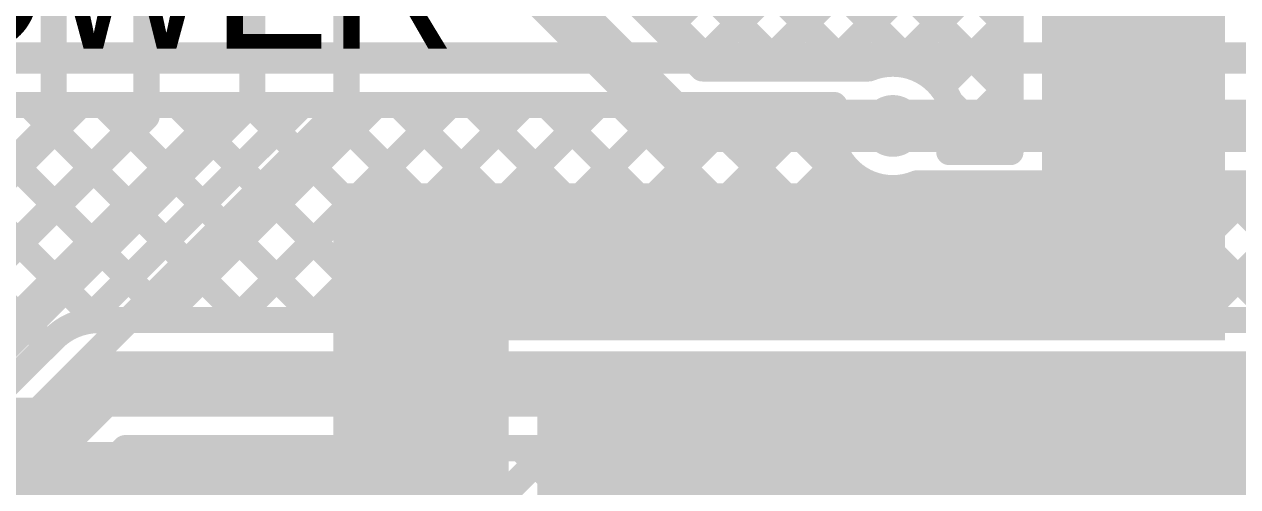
# Model space of a CAD drawing. Header units: millimetres. Extents: x 0.79 to 4.38, y 0.99 to 3.94.
# Drawn here: x 3.6088 to 4.0729, y 1.8719 to 2.0489 of the extents above; entities that cross this region are included whole.
import ezdxf

# ---------------------------------------------------------------- set-up
doc = ezdxf.new("R2010")
doc.units = ezdxf.units.MM
doc.header["$MEASUREMENT"] = 0
for name, color, linetype in [('BottomLayer', 5, 'Continuous'), ('MultiLayer', 9, 'Continuous'), ('TopLayer', 1, 'Continuous'), ('TopOverlay', 2, 'Continuous'), ('ViaHoleLayer', 16, 'Continuous')]:
    doc.layers.add(name, color=color, linetype=linetype)

msp = doc.modelspace()

# ---------------------------------------------------------------- linework, layer by layer
at = {"layer": 'BottomLayer'}
for points, const_width in [([(3.006, 2.036), (4.267, 2.036)], 0.012), ([(3.42371, 1.8115), (3.63021, 2.018)], 0.01), ([(3.45199, 1.8115), (3.65849, 2.018)], 0.01), ([(3.48027, 1.8115), (3.68677, 2.018)], 0.01), ([(3.55095, 2.018), (3.91857, 2.018)], 0.01), ([(3.554, 2.018), (3.63631, 1.9357)], 0.01), ([(3.58229, 2.018), (3.66457, 1.93571)], 0.01), ([(3.61057, 2.018), (3.69286, 1.93571)], 0.01), ([(3.63227, 1.93521), (3.71506, 2.018)], 0.01), ([(3.63885, 2.018), (3.72114, 1.93571)], 0.01), ([(3.66105, 1.93571), (3.74334, 2.018)], 0.01), ([(3.66714, 2.018), (3.74943, 1.93571)], 0.01), ([(3.68934, 1.93571), (3.77163, 2.018)], 0.01), ([(3.69542, 2.018), (3.77771, 1.93571)], 0.01), ([(3.71762, 1.93571), (3.79991, 2.018)], 0.01), ([(3.72371, 2.018), (3.80599, 1.93571)], 0.01), ([(3.74591, 1.93571), (3.8282, 2.018)], 0.01), ([(3.75199, 2.018), (3.83428, 1.93571)], 0.01), ([(3.77419, 1.93571), (3.85648, 2.018)], 0.01), ([(3.78028, 2.018), (3.86256, 1.93571)], 0.01), ([(3.80248, 1.93571), (3.88476, 2.018)], 0.01), ([(3.80856, 2.018), (3.89085, 1.93571)], 0.01), ([(3.83076, 1.93571), (3.91305, 2.018)], 0.01), ([(3.83684, 2.018), (3.91913, 1.93571)], 0.01), ([(3.86513, 2.018), (3.94742, 1.93571)], 0.01), ([(3.89341, 2.018), (3.9757, 1.93571)], 0.01), ([(3.941, 2.01), (4.12, 2.01)], 0.02), ([(3.85905, 1.93571), (3.92077, 1.99744)], 0.01), ([(3.55125, 1.99247), (3.61753, 1.92618)], 0.01), ([(3.88733, 1.93571), (3.938, 1.98638)], 0.01), ([(3.91561, 1.93571), (3.9679, 1.988)], 0.01), ([(3.9439, 1.93571), (3.99619, 1.988)], 0.01), ([(3.95011, 1.988), (4.11089, 1.988)], 0.01), ([(3.9517, 1.988), (4.00399, 1.93571)], 0.01), ([(3.97218, 1.93571), (4.02447, 1.988)], 0.01), ([(3.97998, 1.988), (4.03227, 1.93571)], 0.01), ([(4.00047, 1.93571), (4.05275, 1.988)], 0.01), ([(4.00827, 1.988), (4.06055, 1.93571)], 0.01), ([(4.02875, 1.93571), (4.08104, 1.988)], 0.01), ([(4.03655, 1.988), (4.08884, 1.93571)], 0.01), ([(4.05704, 1.93571), (4.10932, 1.988)], 0.01), ([(4.06483, 1.988), (4.11712, 1.93571)], 0.01), ([(3.63721, 1.93571), (4.16, 1.93571)], 0.01), ([(3.50285, 1.8115), (3.61986, 1.92851)], 0.01), ([(3.513, 1.787), (3.63721, 1.91121)], 0.025), ([(3.63721, 1.91121), (4.182, 1.91121)], 0.025), ([(3.53035, 1.7697), (3.64736, 1.88671)], 0.01), ([(3.54841, 1.7665), (3.66862, 1.88671)], 0.01), ([(3.5767, 1.7665), (3.69691, 1.88671)], 0.01), ([(3.60498, 1.7665), (3.72519, 1.88671)], 0.01), ([(3.63326, 1.7665), (3.75348, 1.88671)], 0.01), ([(3.64736, 1.88671), (4.1575, 1.88671)], 0.01), ([(3.657, 1.88671), (3.77722, 1.7665)], 0.01), ([(3.66155, 1.7665), (3.78176, 1.88671)], 0.01), ([(3.68529, 1.88671), (3.8055, 1.7665)], 0.01), ([(3.68983, 1.7665), (3.81005, 1.88671)], 0.01), ([(3.71357, 1.88671), (3.83379, 1.7665)], 0.01), ([(3.71812, 1.7665), (3.83833, 1.88671)], 0.01), ([(3.74186, 1.88671), (4.06707, 1.5615)], 0.01), ([(3.7464, 1.7665), (3.86661, 1.88671)], 0.01), ([(3.77014, 1.88671), (4.09535, 1.5615)], 0.01), ([(3.77469, 1.7665), (3.8949, 1.88671)], 0.01), ([(3.79843, 1.88671), (4.12364, 1.5615)], 0.01), ([(3.80297, 1.7665), (3.92318, 1.88671)], 0.01), ([(3.82671, 1.88671), (4.313, 1.40042)], 0.01), ([(3.83125, 1.7665), (3.95147, 1.88671)], 0.01), ([(3.85499, 1.88671), (4.313, 1.42871)], 0.01), ([(3.85694, 1.7639), (3.97975, 1.88671)], 0.01), ([(3.85694, 1.65077), (4.09289, 1.88671)], 0.01), ([(3.85694, 1.70734), (4.03632, 1.88671)], 0.01), ([(3.85694, 1.73562), (4.00804, 1.88671)], 0.01), ([(3.85694, 1.67905), (4.0646, 1.88671)], 0.01), ([(3.88328, 1.88671), (4.313, 1.45699)], 0.01), ([(3.91156, 1.88671), (4.313, 1.48528)], 0.01), ([(3.93985, 1.88671), (4.1998, 1.62676)], 0.01), ([(3.96813, 1.88671), (4.20135, 1.6535)], 0.01), ([(3.99642, 1.88671), (4.1575, 1.72563)], 0.01), ([(4.0247, 1.88671), (4.16491, 1.7465)], 0.01), ([(4.05298, 1.88671), (4.1897, 1.75)], 0.01), ([(3.63804, 1.87739), (3.74893, 1.7665)], 0.01)]:
    msp.add_lwpolyline(points, dxfattribs=dict(at, const_width=const_width))
for points, const_width in [([(3.60807, 2.018, 1), (3.61307, 2.018, 1)], 0.005), ([(3.62771, 2.018, 1), (3.63271, 2.018, 1)], 0.005), ([(3.63635, 2.018, 1), (3.64135, 2.018, 1)], 0.005), ([(3.65599, 2.018, 1), (3.66099, 2.018, 1)], 0.005), ([(3.66464, 2.018, 1), (3.66964, 2.018, 1)], 0.005), ([(3.68427, 2.018, 1), (3.68927, 2.018, 1)], 0.005), ([(3.69292, 2.018, 1), (3.69792, 2.018, 1)], 0.005), ([(3.71256, 2.018, 1), (3.71756, 2.018, 1)], 0.005), ([(3.72121, 2.018, 1), (3.72621, 2.018, 1)], 0.005), ([(3.74084, 2.018, 1), (3.74584, 2.018, 1)], 0.005), ([(3.74949, 2.018, 1), (3.75449, 2.018, 1)], 0.005), ([(3.76913, 2.018, 1), (3.77413, 2.018, 1)], 0.005), ([(3.77778, 2.018, 1), (3.78278, 2.018, 1)], 0.005), ([(3.79741, 2.018, 1), (3.80241, 2.018, 1)], 0.005), ([(3.80606, 2.018, 1), (3.81106, 2.018, 1)], 0.005), ([(3.8257, 2.018, 1), (3.8307, 2.018, 1)], 0.005), ([(3.83434, 2.018, 1), (3.83934, 2.018, 1)], 0.005), ([(3.85398, 2.018, 1), (3.85898, 2.018, 1)], 0.005), ([(3.86263, 2.018, 1), (3.86763, 2.018, 1)], 0.005), ([(3.88226, 2.018, 1), (3.88726, 2.018, 1)], 0.005), ([(3.89091, 2.018, 1), (3.89591, 2.018, 1)], 0.005), ([(3.91055, 2.018, 1), (3.91555, 2.018, 1)], 0.005), ([(3.91607, 2.018, 1), (3.92107, 2.018, 1)], 0.005), ([(3.91607, 2.018, 1), (3.92107, 2.018, 1)], 0.005), ([(3.93509, 2.01, 1), (3.94691, 2.01, 1)], 0.01181), ([(3.936, 2.01, 1), (3.946, 2.01, 1)], 0.01), ([(3.91827, 1.99744, 1), (3.92327, 1.99744, 1)], 0.005), ([(3.9355, 1.98638, 1), (3.9405, 1.98638, 1)], 0.005), ([(3.94761, 1.988, 1), (3.95261, 1.988, 1)], 0.005), ([(3.94761, 1.988, 1), (3.95261, 1.988, 1)], 0.005), ([(3.9492, 1.988, 1), (3.9542, 1.988, 1)], 0.005), ([(3.9654, 1.988, 1), (3.9704, 1.988, 1)], 0.005), ([(3.97748, 1.988, 1), (3.98248, 1.988, 1)], 0.005), ([(3.99369, 1.988, 1), (3.99869, 1.988, 1)], 0.005), ([(4.00577, 1.988, 1), (4.01077, 1.988, 1)], 0.005), ([(4.02197, 1.988, 1), (4.02697, 1.988, 1)], 0.005), ([(4.03405, 1.988, 1), (4.03905, 1.988, 1)], 0.005), ([(4.05025, 1.988, 1), (4.05525, 1.988, 1)], 0.005), ([(4.06233, 1.988, 1), (4.06733, 1.988, 1)], 0.005), ([(3.63381, 1.9357, 1), (3.63881, 1.9357, 1)], 0.005), ([(3.63471, 1.93571, 1), (3.63971, 1.93571, 1)], 0.005), ([(3.63471, 1.93571, 1), (3.63971, 1.93571, 1)], 0.005), ([(3.63471, 1.93571, 1), (3.63971, 1.93571, 1)], 0.005), ([(3.65855, 1.93571, 1), (3.66355, 1.93571, 1)], 0.005), ([(3.66207, 1.93571, 1), (3.66707, 1.93571, 1)], 0.005), ([(3.68684, 1.93571, 1), (3.69184, 1.93571, 1)], 0.005), ([(3.69036, 1.93571, 1), (3.69536, 1.93571, 1)], 0.005), ([(3.71512, 1.93571, 1), (3.72012, 1.93571, 1)], 0.005), ([(3.71864, 1.93571, 1), (3.72364, 1.93571, 1)], 0.005), ([(3.74341, 1.93571, 1), (3.74841, 1.93571, 1)], 0.005), ([(3.74693, 1.93571, 1), (3.75193, 1.93571, 1)], 0.005), ([(3.77169, 1.93571, 1), (3.77669, 1.93571, 1)], 0.005), ([(3.77521, 1.93571, 1), (3.78021, 1.93571, 1)], 0.005), ([(3.79998, 1.93571, 1), (3.80498, 1.93571, 1)], 0.005), ([(3.80349, 1.93571, 1), (3.80849, 1.93571, 1)], 0.005), ([(3.82826, 1.93571, 1), (3.83326, 1.93571, 1)], 0.005), ([(3.83178, 1.93571, 1), (3.83678, 1.93571, 1)], 0.005), ([(3.85655, 1.93571, 1), (3.86155, 1.93571, 1)], 0.005), ([(3.86006, 1.93571, 1), (3.86506, 1.93571, 1)], 0.005), ([(3.88483, 1.93571, 1), (3.88983, 1.93571, 1)], 0.005), ([(3.88835, 1.93571, 1), (3.89335, 1.93571, 1)], 0.005), ([(3.91311, 1.93571, 1), (3.91811, 1.93571, 1)], 0.005), ([(3.91663, 1.93571, 1), (3.92163, 1.93571, 1)], 0.005), ([(3.9414, 1.93571, 1), (3.9464, 1.93571, 1)], 0.005), ([(3.94492, 1.93571, 1), (3.94992, 1.93571, 1)], 0.005), ([(3.96968, 1.93571, 1), (3.97468, 1.93571, 1)], 0.005), ([(3.9732, 1.93571, 1), (3.9782, 1.93571, 1)], 0.005), ([(3.99797, 1.93571, 1), (4.00297, 1.93571, 1)], 0.005), ([(4.00148, 1.93571, 1), (4.00648, 1.93571, 1)], 0.005), ([(4.02625, 1.93571, 1), (4.03125, 1.93571, 1)], 0.005), ([(4.02977, 1.93571, 1), (4.03477, 1.93571, 1)], 0.005), ([(4.05454, 1.93571, 1), (4.05954, 1.93571, 1)], 0.005), ([(4.05805, 1.93571, 1), (4.06305, 1.93571, 1)], 0.005), ([(3.62977, 1.93521, 1), (3.63477, 1.93521, 1)], 0.005), ([(3.61503, 1.92618, 1), (3.62003, 1.92618, 1)], 0.005), ([(3.61736, 1.92851, 1), (3.62236, 1.92851, 1)], 0.005), ([(3.61736, 1.92851, 1), (3.62236, 1.92851, 1)], 0.005), ([(3.61739, 1.92854, 1), (3.62239, 1.92854, 1)], 0.005), ([(3.63096, 1.91121, 1), (3.64346, 1.91121, 1)], 0.0125), ([(3.63096, 1.91121, 1), (3.64346, 1.91121, 1)], 0.0125), ([(3.64486, 1.88671, 1), (3.64986, 1.88671, 1)], 0.005), ([(3.64486, 1.88671, 1), (3.64986, 1.88671, 1)], 0.005), ([(3.6545, 1.88671, 1), (3.6595, 1.88671, 1)], 0.005), ([(3.66612, 1.88671, 1), (3.67112, 1.88671, 1)], 0.005), ([(3.68279, 1.88671, 1), (3.68779, 1.88671, 1)], 0.005), ([(3.69441, 1.88671, 1), (3.69941, 1.88671, 1)], 0.005), ([(3.71107, 1.88671, 1), (3.71607, 1.88671, 1)], 0.005), ([(3.72269, 1.88671, 1), (3.72769, 1.88671, 1)], 0.005), ([(3.73936, 1.88671, 1), (3.74436, 1.88671, 1)], 0.005), ([(3.75098, 1.88671, 1), (3.75598, 1.88671, 1)], 0.005), ([(3.76764, 1.88671, 1), (3.77264, 1.88671, 1)], 0.005), ([(3.77926, 1.88671, 1), (3.78426, 1.88671, 1)], 0.005), ([(3.79593, 1.88671, 1), (3.80093, 1.88671, 1)], 0.005), ([(3.80755, 1.88671, 1), (3.81255, 1.88671, 1)], 0.005), ([(3.82421, 1.88671, 1), (3.82921, 1.88671, 1)], 0.005), ([(3.83583, 1.88671, 1), (3.84083, 1.88671, 1)], 0.005), ([(3.85249, 1.88671, 1), (3.85749, 1.88671, 1)], 0.005), ([(3.86411, 1.88671, 1), (3.86911, 1.88671, 1)], 0.005), ([(3.88078, 1.88671, 1), (3.88578, 1.88671, 1)], 0.005), ([(3.8924, 1.88671, 1), (3.8974, 1.88671, 1)], 0.005), ([(3.90906, 1.88671, 1), (3.91406, 1.88671, 1)], 0.005), ([(3.92068, 1.88671, 1), (3.92568, 1.88671, 1)], 0.005), ([(3.93735, 1.88671, 1), (3.94235, 1.88671, 1)], 0.005), ([(3.94897, 1.88671, 1), (3.95397, 1.88671, 1)], 0.005), ([(3.96563, 1.88671, 1), (3.97063, 1.88671, 1)], 0.005), ([(3.97725, 1.88671, 1), (3.98225, 1.88671, 1)], 0.005), ([(3.99392, 1.88671, 1), (3.99892, 1.88671, 1)], 0.005), ([(4.00554, 1.88671, 1), (4.01054, 1.88671, 1)], 0.005), ([(4.0222, 1.88671, 1), (4.0272, 1.88671, 1)], 0.005), ([(4.03382, 1.88671, 1), (4.03882, 1.88671, 1)], 0.005), ([(4.05049, 1.88671, 1), (4.05549, 1.88671, 1)], 0.005), ([(4.0621, 1.88671, 1), (4.0671, 1.88671, 1)], 0.005), ([(3.63554, 1.87739, 1), (3.64054, 1.87739, 1)], 0.005)]:
    msp.add_lwpolyline(points, format="xyb", close=True, dxfattribs=dict(at, const_width=const_width))
at = {"layer": 'BottomLayer', "const_width": 0.01}
for points in [[(3.95011, 1.988, -0.650169), (3.91857, 2.018)], [(3.61986, 1.92851, -0.199267), (3.63721, 1.93571)], [(3.61989, 1.92854, -0.198912), (3.63721, 1.93571)]]:
    msp.add_lwpolyline(points, format="xyb", dxfattribs=at)
at = {"layer": 'MultiLayer', "const_width": 0.01181}
msp.add_lwpolyline([(3.93509, 2.01, 1), (3.94691, 2.01, 1)], format="xyb", close=True, dxfattribs=at)
at = {"layer": 'TopLayer'}
for points, const_width in [([(3.548, 2.35775), (3.87375, 2.032)], 0.01), ([(3.85374, 2.04638), (4.154, 2.34664)], 0.01), ([(3.66871, 2.2625), (3.89921, 2.032)], 0.01), ([(3.69417, 2.2625), (3.92467, 2.032)], 0.01), ([(3.71963, 2.2625), (3.95013, 2.03199)], 0.01), ([(3.74508, 2.2625), (3.986, 2.02158)], 0.01), ([(3.77054, 2.2625), (3.986, 2.04703)], 0.01), ([(3.986, 2), (3.986, 2.169)], 0.01), ([(3.86647, 2.03365), (3.986, 2.15318)], 0.01), ([(3.7586, 2.14152), (3.86811, 2.032)], 0.01), ([(3.743, 2.126), (3.859, 2.01)], 0.02), ([(3.89027, 2.032), (3.986, 2.12773)], 0.01), ([(3.91573, 2.032), (3.986, 2.10227)], 0.01), ([(3.62, 2.012), (3.62, 2.0935)], 0.01), ([(3.6555, 2.0135), (3.6555, 2.0935)], 0.01), ([(3.696, 2.019), (3.696, 2.0935)], 0.01), ([(3.94292, 2.03373), (3.986, 2.07682)], 0.01), ([(3.732, 2.019), (3.732, 2.064)], 0.01), ([(3.95956, 2.02492), (3.986, 2.05136)], 0.01), ([(3.86811, 2.032), (3.93189, 2.032)], 0.01), ([(3.96402, 2.00393), (3.986, 2.0259)], 0.01), ([(3.595, 1.918), (3.696, 2.019)], 0.01), ([(3.614, 1.901), (3.732, 2.019)], 0.01), ([(3.96299, 2.01913), (3.98212, 2)], 0.01), ([(3.859, 2.01), (3.941, 2.01)], 0.02), ([(3.56, 1.952), (3.62, 2.012)], 0.01), ([(3.577, 1.935), (3.6555, 2.0135)], 0.01), ([(3.96261, 2), (3.986, 2)], 0.01), ([(2.66903, 1.901), (3.614, 1.901)], 0.01)]:
    msp.add_lwpolyline(points, dxfattribs=dict(at, const_width=const_width))
for points, const_width in [([(3.9835, 2.05136, 1), (3.9885, 2.05136, 1)], 0.005), ([(3.9835, 2.04703, 1), (3.9885, 2.04703, 1)], 0.005), ([(3.85124, 2.04638, 1), (3.85624, 2.04638, 1)], 0.005), ([(3.86397, 2.03365, 1), (3.86897, 2.03365, 1)], 0.005), ([(3.94042, 2.03373, 1), (3.94542, 2.03373, 1)], 0.005), ([(3.86561, 2.032, 1), (3.87061, 2.032, 1)], 0.005), ([(3.86561, 2.032, 1), (3.87061, 2.032, 1)], 0.005), ([(3.87125, 2.032, 1), (3.87625, 2.032, 1)], 0.005), ([(3.88777, 2.032, 1), (3.89277, 2.032, 1)], 0.005), ([(3.89671, 2.032, 1), (3.90171, 2.032, 1)], 0.005), ([(3.91323, 2.032, 1), (3.91823, 2.032, 1)], 0.005), ([(3.92217, 2.032, 1), (3.92717, 2.032, 1)], 0.005), ([(3.92939, 2.032, 1), (3.93439, 2.032, 1)], 0.005), ([(3.92939, 2.032, 1), (3.93439, 2.032, 1)], 0.005), ([(3.94763, 2.03199, 1), (3.95263, 2.03199, 1)], 0.005), ([(3.95706, 2.02492, 1), (3.96206, 2.02492, 1)], 0.005), ([(3.9835, 2.0259, 1), (3.9885, 2.0259, 1)], 0.005), ([(3.6935, 2.019, 1), (3.6985, 2.019, 1)], 0.005), ([(3.6935, 2.019, 1), (3.6985, 2.019, 1)], 0.005), ([(3.7295, 2.019, 1), (3.7345, 2.019, 1)], 0.005), ([(3.7295, 2.019, 1), (3.7345, 2.019, 1)], 0.005), ([(3.96049, 2.01913, 1), (3.96549, 2.01913, 1)], 0.005), ([(3.9835, 2.02158, 1), (3.9885, 2.02158, 1)], 0.005), ([(3.854, 2.01, 1), (3.864, 2.01, 1)], 0.01), ([(3.854, 2.01, 1), (3.864, 2.01, 1)], 0.01), ([(3.93509, 2.01, 1), (3.94691, 2.01, 1)], 0.01181), ([(3.936, 2.01, 1), (3.946, 2.01, 1)], 0.01), ([(3.6175, 2.012, 1), (3.6225, 2.012, 1)], 0.005), ([(3.6175, 2.012, 1), (3.6225, 2.012, 1)], 0.005), ([(3.653, 2.0135, 1), (3.658, 2.0135, 1)], 0.005), ([(3.653, 2.0135, 1), (3.658, 2.0135, 1)], 0.005), ([(3.96231, 2.01, 1), (3.96731, 2.01, 1)], 0.005), ([(3.96231, 2.01, 1), (3.96731, 2.01, 1)], 0.005), ([(3.96152, 2.00393, 1), (3.96652, 2.00393, 1)], 0.005), ([(3.96011, 2, 1), (3.96511, 2, 1)], 0.005), ([(3.96011, 2, 1), (3.96511, 2, 1)], 0.005), ([(3.97962, 2, 1), (3.98462, 2, 1)], 0.005), ([(3.9835, 2, 1), (3.9885, 2, 1)], 0.005), ([(3.9835, 2, 1), (3.9885, 2, 1)], 0.005), ([(3.6115, 1.901, 1), (3.6165, 1.901, 1)], 0.005), ([(3.6115, 1.901, 1), (3.6165, 1.901, 1)], 0.005)]:
    msp.add_lwpolyline(points, format="xyb", close=True, dxfattribs=dict(at, const_width=const_width))
at = {"layer": 'TopLayer', "const_width": 0.01}
for points in [[(3.93189, 2.032, -0.534458), (3.96481, 2.01)], [(3.96481, 2.01, -0.10878), (3.96261, 2)]]:
    msp.add_lwpolyline(points, format="xyb", dxfattribs=at)
at = {"layer": 'TopLayer'}
for points in [[(4.068, 1.928), (4.068, 2.157), (3.998, 1.928), (3.998, 2.157)], [(3.727, 1.928), (4.068, 1.928), (3.727, 1.988), (4.068, 1.988)], [(3.794, 1.825), (3.794, 1.972), (3.727, 1.825), (3.727, 1.972)], [(3.805, 1.743), (3.9, 1.743), (3.805, 1.919), (3.9, 1.919)], [(4.201, 1.809), (4.201, 1.919), (3.83, 1.809), (3.83, 1.919)], [(2.641, 1.824), (3.794, 1.824), (2.641, 1.889), (3.794, 1.889)]]:
    msp.add_solid(points, dxfattribs=at)
at = {"layer": 'ViaHoleLayer', "const_width": 0.00591}
msp.add_lwpolyline([(3.93805, 2.01, 1), (3.94395, 2.01, 1)], format="xyb", close=True, dxfattribs=at)

# ---------------------------------------------------------------- texts
at = {"layer": 'TopOverlay'}
msp.add_text('POWER', height=0.05, rotation=360, dxfattribs=at).set_placement((3.521, 2.03959))

doc.saveas('drawing.dxf')
